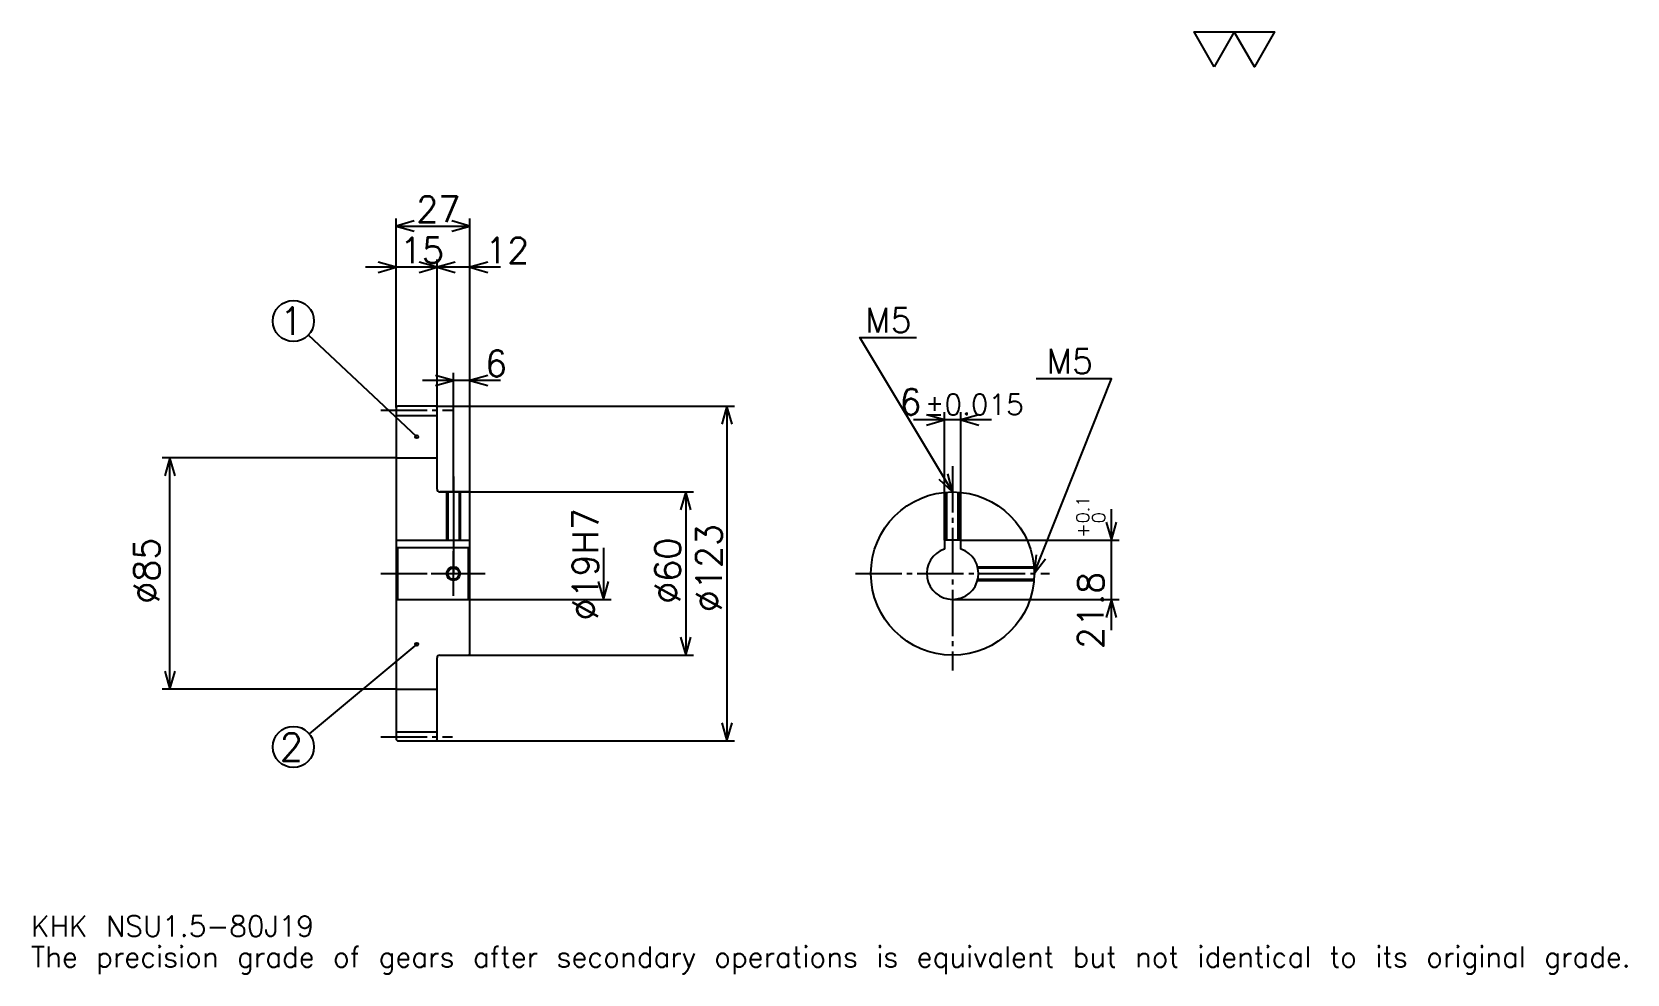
# Model space of a CAD drawing. Extents: x 19 to 606, y 7 to 353.
import ezdxf

# ---------------------------------------------------------------- set-up
doc = ezdxf.new("R2010")
doc.units = 0
doc.linetypes.add('DASHDOT', pattern=[22.695651, 17.021739, -1.891304, 1.891304, -1.891304])
doc.layers.get('0').update_dxf_attribs({"linetype": 'CONTINUOUS'})
doc.layers.add('DASHDOT', color=6, linetype='DASHDOT')
doc.styles.add('KANJI', font='TXT', dxfattribs={"bigfont": 'BIGFONT'})

msp = doc.modelspace()

# ---------------------------------------------------------------- linework, layer by layer
at = {"color": 5}
for p, q in [((153.195663, 215.641312), (153.195663, 284.67392)), ((153.195663, 281.836975), (180.195663, 281.836975)), ((180.195663, 215.641312), (180.195663, 284.67392)), ((179.543488, 266.706543), (141.847839, 266.706543)), ((191.543488, 266.706543), (156.847839, 266.706543)), ((168.195663, 215.641312), (168.195663, 269.543488)), ((160.695663, 204.453812), (120.887444, 241.791916)), ((191.543488, 225.097839), (162.847839, 225.097839)), ((174.195663, 215.641312), (174.195663, 227.934784)), ((153.195663, 215.141312), (153.195663, 215.641312)), ((167.695663, 215.641312), (180.195663, 215.641312)), ((168.195663, 215.141312), (168.195663, 215.641312)), ((174.195663, 184.141312), (174.195663, 215.641312)), ((174.195663, 184.141312), (174.195663, 215.641312)), ((180.195663, 215.641312), (277.597839, 215.641312)), ((180.195663, 183.641312), (180.195663, 215.641312)), ((274.760864, 215.641312), (274.760864, 92.641312)), ((354.717407, 166.441315), (354.717407, 213.456528)), ((360.717407, 166.441315), (360.717407, 213.456528)), ((372.065247, 210.619568), (343.369568, 210.619568)), ((153.195663, 196.641312), (67.141312, 196.641312)), ((69.978271, 111.641312), (69.978271, 196.641312)), ((169.195663, 184.141312), (180.195663, 184.141312)), ((180.195663, 184.141312), (262.467407, 184.141312)), ((259.630432, 184.141312), (259.630432, 124.141312)), ((416.086975, 133.293488), (416.086975, 177.789139)), ((360.717407, 166.441315), (418.923889, 166.441315)), ((229.369568, 163.641312), (229.369568, 144.641312)), ((180.195663, 144.641312), (232.206543, 144.641312)), ((357.717407, 144.641312), (418.923889, 144.641312)), ((160.695663, 128.141312), (121.184219, 95.254898)), ((169.195663, 124.141312), (180.195663, 124.141312)), ((180.195663, 124.141312), (262.467407, 124.141312)), ((153.195663, 111.641312), (67.141312, 111.641312)), ((167.695663, 92.641312), (180.195663, 92.641312)), ((180.195663, 92.641312), (277.597839, 92.641312))]:
    msp.add_line(p, q, dxfattribs=at)
at = {"color": 4}
for p, q in [((153.195663, 212.266312), (168.195663, 212.266312)), ((153.195663, 196.641312), (168.195663, 196.641312)), ((153.195663, 166.441315), (180.195663, 166.441315)), ((153.695663, 163.641312), (153.695663, 144.641312)), ((179.695663, 163.641312), (180.195663, 164.141312)), ((179.695663, 144.641312), (180.195663, 144.141312)), ((153.195663, 111.641312), (168.195663, 111.641312)), ((153.195663, 96.016312), (168.195663, 96.016312))]:
    msp.add_line(p, q, dxfattribs=at)
at = {"color": 7}
msp.add_lwpolyline([(453.913055, 340.434784), (446.536957, 353.220001), (476.041321, 353.220001), (468.665222, 340.434784), (461.289154, 353.220001), (453.913055, 340.434784)], dxfattribs=at)
at = {"color": 5}
for points in [[(159.815231, 283.728271), (153.195663, 281.836975), (159.815231, 279.945679)], [(173.576096, 279.945679), (180.195663, 281.836975), (173.576096, 283.728271)], [(146.576096, 264.815216), (153.195663, 266.706543), (146.576096, 268.597839)], [(161.576096, 264.815216), (168.195663, 266.706543), (161.576096, 268.597839)], [(174.815231, 268.597839), (168.195663, 266.706543), (174.815231, 264.815216)], [(186.815231, 268.597839), (180.195663, 266.706543), (186.815231, 264.815216)], [(357.717407, 184.141312), (323.67392, 240.880432), (344.478271, 240.880432)], [(167.576096, 223.206528), (174.195663, 225.097839), (167.576096, 226.989136)], [(186.815231, 226.989136), (180.195663, 225.097839), (186.815231, 223.206528)], [(387.717407, 154.141312), (416.086975, 225.75), (388.473907, 225.75)], [(276.652191, 209.021744), (274.760864, 215.641312), (272.869568, 209.021744)], [(348.097839, 208.728271), (354.717407, 210.619568), (348.097839, 212.51088)], [(367.336975, 212.51088), (360.717407, 210.619568), (367.336975, 208.728271)], [(71.869576, 190.021744), (69.978271, 196.641312), (68.086967, 190.021744)], [(352.68988, 188.844482), (357.717407, 184.141312), (355.933441, 190.790619)], [(261.521759, 177.521744), (259.630432, 184.141312), (257.739136, 177.521744)], [(414.195679, 173.060883), (416.086975, 166.441315), (417.978271, 173.060883)], [(388.397217, 160.992111), (387.717407, 154.141312), (391.913879, 159.598892)], [(227.478271, 151.26088), (229.369568, 144.641312), (231.26088, 151.26088)], [(417.978271, 138.021744), (416.086975, 144.641312), (414.195679, 138.021744)], [(257.739136, 130.76088), (259.630432, 124.141312), (261.521759, 130.76088)], [(68.086967, 118.26088), (69.978271, 111.641312), (71.869576, 118.26088)], [(272.869568, 99.26088), (274.760864, 92.641312), (276.652191, 99.26088)]]:
    msp.add_lwpolyline(points, dxfattribs=at)
at = {"color": 4}
for points in [[(168.195663, 185.141312), (168.195663, 215.141312), (167.695663, 215.641312), (153.695663, 215.641312), (153.195663, 215.141312), (153.195663, 144.141312)], [(169.195663, 124.141312), (179.695663, 124.141312), (180.195663, 124.641312), (180.195663, 183.641312), (179.695663, 184.141312), (169.195663, 184.141312)], [(171.695663, 184.141312), (171.695663, 166.441315)], [(172.130661, 184.141312), (172.130661, 166.441315)], [(176.260666, 184.141312), (176.260666, 166.441315)], [(176.695663, 184.141312), (176.695663, 166.441315)], [(355.217407, 166.441315), (355.217407, 184.036957)], [(355.652405, 166.441315), (355.652405, 184.07016)], [(359.78241, 166.441315), (359.78241, 184.07016)], [(360.217407, 166.441315), (360.217407, 184.036957)], [(360.717407, 163.155182), (360.717407, 166.441315), (354.717407, 166.441315), (354.717407, 163.155182)], [(153.195663, 144.141312), (153.695663, 144.641312), (179.695663, 144.641312), (179.695663, 163.641312), (153.695663, 163.641312), (153.195663, 164.141312)], [(366.882568, 156.641312), (387.613037, 156.641312)], [(366.990265, 156.206314), (387.64624, 156.206314)], [(366.882568, 151.641312), (387.613037, 151.641312)], [(366.990265, 152.076309), (387.64624, 152.076309)], [(153.195663, 144.141312), (153.195663, 93.141312), (153.695663, 92.641312), (167.695663, 92.641312), (168.195663, 93.141312), (168.195663, 123.141312)]]:
    msp.add_lwpolyline(points, dxfattribs=at)
at = {"color": 5}
for centre, radius in [((115.369576, 246.967407), 7.565217), ((160.695663, 204.453812), 0.567391), ((160.695663, 128.141312), 0.567391), ((115.369576, 90.415222), 7.565217)]:
    msp.add_circle(centre, radius, dxfattribs=at)
at = {"color": 4}
for centre, radius in [((357.717407, 154.141312), 30), ((174.195663, 154.141312), 2.065)]:
    msp.add_circle(centre, radius, dxfattribs=at)
at = {"color": 7}
msp.add_circle((174.195663, 154.141312), 2.5, dxfattribs=at)
at = {"color": 4}
for centre, radius, start, end in [((169.195663, 185.141312), 1, 180, 270), ((357.717407, 154.141312), 9.5, 108.408480326, 71.591519674), ((169.195663, 123.141312), 1, 90, 180)]:
    msp.add_arc(centre, radius, start, end, dxfattribs=at)
at = {"layer": 'DASHDOT', "color": 7}
for p, q in [((147.521744, 214.141312), (173.869583, 214.141312)), ((357.717407, 193.597839), (357.717407, 118.4674)), ((174.195663, 184.141312), (174.195663, 154.141312)), ((147.521744, 154.141312), (185.869568, 154.141312)), ((322.043488, 154.141312), (393.391296, 154.141312)), ((147.521744, 94.141312), (173.869583, 94.141312))]:
    msp.add_line(p, q, dxfattribs=at)
for points in [[(174.195663, 189.815216), (174.195663, 160.767395)], [(174.195663, 145.967392), (174.195663, 162.315231)], [(166.021744, 154.141312), (182.369568, 154.141312)]]:
    msp.add_lwpolyline(points, dxfattribs=at)

# ---------------------------------------------------------------- texts
at = {"color": 7, "style": 'KANJI'}
for s, height, p in [('27', 9.456522, (160.54892, 283.350006)), ('15', 9.456522, (154.54892, 268.219574)), ('12', 9.456522, (185.869568, 268.219574)), ('1', 10.086957, (110.326096, 241.92392)), ('M5', 9.078261, (325.565247, 242.771744)), ('6', 9.456522, (185.869568, 226.61087)), ('M5', 9.078261, (392.256531, 227.641312)), ('6', 9.456522, (338.197266, 212.51088)), ('%%p0.015', 7.565217, (347.558075, 212.51088)), ('2', 10.086957, (110.326096, 85.37175)), ('KHK NSU1.5-80J19', 7.565217, (18.913044, 20.804348)), ('The precision grade of gears after secondary operations is equivalent but not identical to its original grade.', 7.565217, (18.913044, 9.456522))]:
    msp.add_text(s, height=height, dxfattribs=at).set_placement(p)
for s, height, p in [('%%c19H7', 9.456522, (227.478271, 136.883163)), ('0.1', 4.728261, (407.954346, 172.624603)), ('0', 4.728261, (413.817383, 172.624603)), ('%%c123', 9.456522, (272.869568, 139.956528)), ('+', 4.728261, (407.954346, 167.328949)), ('%%c85', 9.456522, (66.195663, 143.029892)), ('%%c60', 9.456522, (257.739136, 143.029907)), ('21.8', 9.456522, (413.25, 126.397385))]:
    msp.add_text(s, height=height, rotation=90, dxfattribs=at).set_placement(p)

doc.saveas('drawing.dxf')
